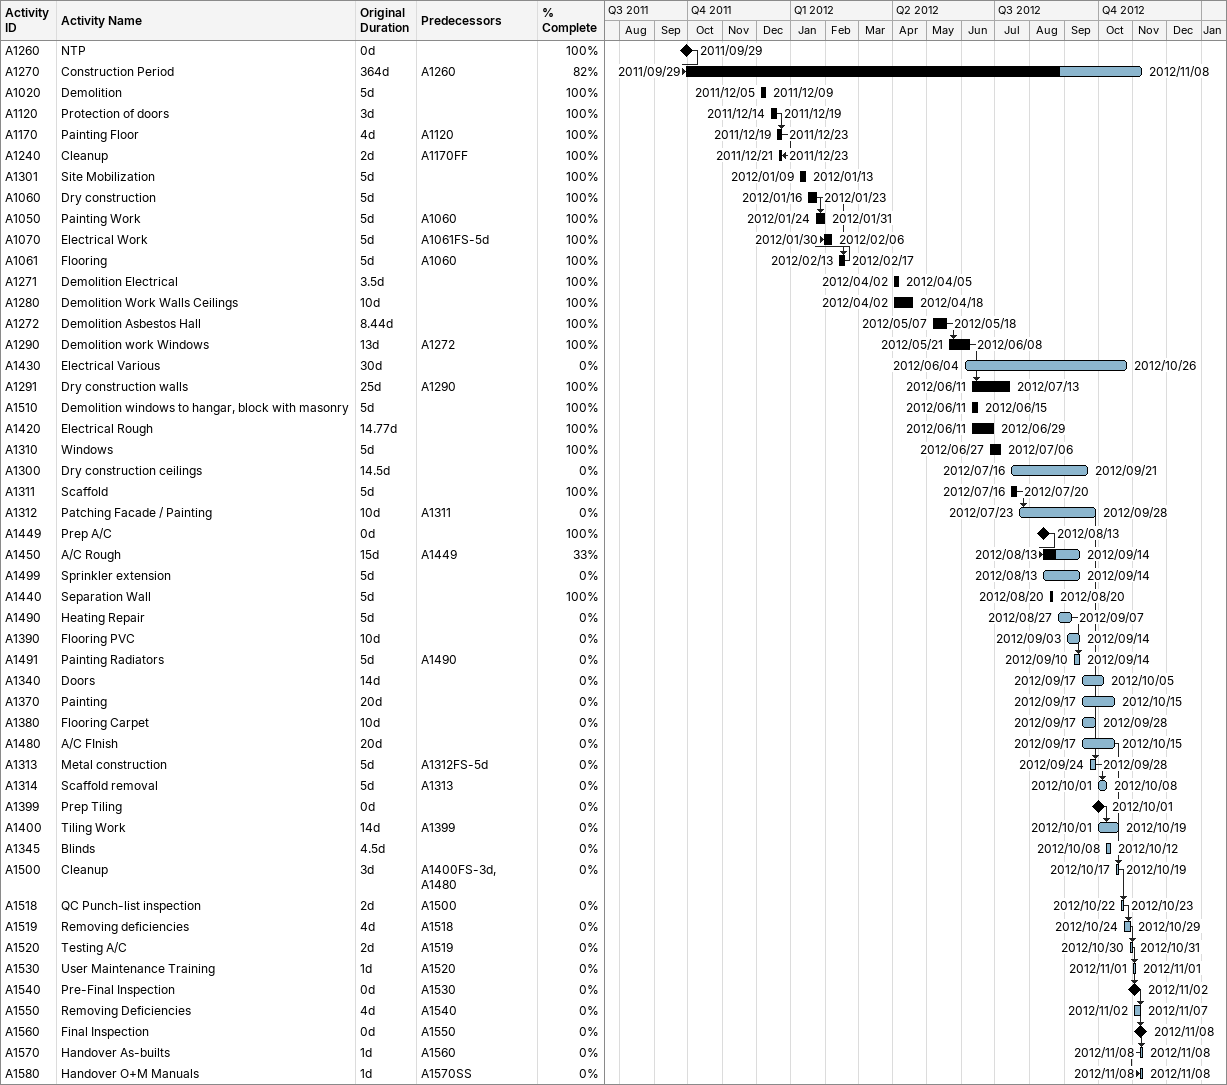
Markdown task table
| ID | Task | Original duration | Start | Finish | Predecessors | % complete |
|---|---|---|---|---|---|---|
| A1260 | NTP | 0d | 2011-09-29 | 2011-09-29 |  | 100 |
| A1270 | Construction Period | 364d | 2011-09-29 | 2012-11-08 | A1260 | 82 |
| A1020 | Demolition | 5d | 2011-12-05 | 2011-12-09 |  | 100 |
| A1120 | Protection of doors | 3d | 2011-12-14 | 2011-12-19 |  | 100 |
| A1170 | Painting Floor | 4d | 2011-12-19 | 2011-12-23 | A1120 | 100 |
| A1240 | Cleanup | 2d | 2011-12-21 | 2011-12-23 | A1170FF | 100 |
| A1301 | Site Mobilization | 5d | 2012-01-09 | 2012-01-13 |  | 100 |
| A1060 | Dry construction | 5d | 2012-01-16 | 2012-01-23 |  | 100 |
| A1050 | Painting Work | 5d | 2012-01-24 | 2012-01-31 | A1060 | 100 |
| A1070 | Electrical Work | 5d | 2012-01-30 | 2012-02-06 | A1061FS-5d | 100 |
| A1061 | Flooring | 5d | 2012-02-13 | 2012-02-17 | A1060 | 100 |
| A1271 | Demolition Electrical | 3.5d | 2012-04-02 | 2012-04-05 |  | 100 |
| A1280 | Demolition Work Walls Ceilings | 10d | 2012-04-02 | 2012-04-18 |  | 100 |
| A1272 | Demolition Asbestos Hall | 8.44d | 2012-05-07 | 2012-05-18 |  | 100 |
| A1290 | Demolition work Windows | 13d | 2012-05-21 | 2012-06-08 | A1272 | 100 |
| A1430 | Electrical Various | 30d | 2012-06-04 | 2012-10-26 |  | 0 |
| A1291 | Dry construction walls | 25d | 2012-06-11 | 2012-07-13 | A1290 | 100 |
| A1510 | Demolition windows to hangar, block with masonry | 5d | 2012-06-11 | 2012-06-15 |  | 100 |
| A1420 | Electrical Rough | 14.77d | 2012-06-11 | 2012-06-29 |  | 100 |
| A1310 | Windows | 5d | 2012-06-27 | 2012-07-06 |  | 100 |
| A1300 | Dry construction ceilings | 14.5d | 2012-07-16 | 2012-09-21 |  | 0 |
| A1311 | Scaffold | 5d | 2012-07-16 | 2012-07-20 |  | 100 |
| A1312 | Patching Facade / Painting | 10d | 2012-07-23 | 2012-09-28 | A1311 | 0 |
| A1449 | Prep A/C | 0d | 2012-08-13 | 2012-08-13 |  | 100 |
| A1450 | A/C Rough | 15d | 2012-08-13 | 2012-09-14 | A1449 | 33 |
| A1499 | Sprinkler extension | 5d | 2012-08-13 | 2012-09-14 |  | 0 |
| A1440 | Separation Wall | 5d | 2012-08-20 | 2012-08-20 |  | 100 |
| A1490 | Heating Repair | 5d | 2012-08-27 | 2012-09-07 |  | 0 |
| A1390 | Flooring PVC | 10d | 2012-09-03 | 2012-09-14 |  | 0 |
| A1491 | Painting Radiators | 5d | 2012-09-10 | 2012-09-14 | A1490 | 0 |
| A1340 | Doors | 14d | 2012-09-17 | 2012-10-05 |  | 0 |
| A1370 | Painting | 20d | 2012-09-17 | 2012-10-15 |  | 0 |
| A1380 | Flooring Carpet | 10d | 2012-09-17 | 2012-09-28 |  | 0 |
| A1480 | A/C FInish | 20d | 2012-09-17 | 2012-10-15 |  | 0 |
| A1313 | Metal construction | 5d | 2012-09-24 | 2012-09-28 | A1312FS-5d | 0 |
| A1314 | Scaffold removal | 5d | 2012-10-01 | 2012-10-08 | A1313 | 0 |
| A1399 | Prep Tiling | 0d | 2012-10-01 | 2012-10-01 |  | 0 |
| A1400 | Tiling Work | 14d | 2012-10-01 | 2012-10-19 | A1399 | 0 |
| A1345 | Blinds | 4.5d | 2012-10-08 | 2012-10-12 |  | 0 |
| A1500 | Cleanup | 3d | 2012-10-17 | 2012-10-19 | A1400FS-3d, A1480 | 0 |
| A1518 | QC Punch-list inspection | 2d | 2012-10-22 | 2012-10-23 | A1500 | 0 |
| A1519 | Removing deficiencies | 4d | 2012-10-24 | 2012-10-29 | A1518 | 0 |
| A1520 | Testing A/C | 2d | 2012-10-30 | 2012-10-31 | A1519 | 0 |
| A1530 | User Maintenance Training | 1d | 2012-11-01 | 2012-11-01 | A1520 | 0 |
| A1540 | Pre-Final Inspection | 0d | 2012-11-02 | 2012-11-02 | A1530 | 0 |
| A1550 | Removing Deficiencies | 4d | 2012-11-02 | 2012-11-07 | A1540 | 0 |
| A1560 | Final Inspection | 0d | 2012-11-08 | 2012-11-08 | A1550 | 0 |
| A1570 | Handover As-builts | 1d | 2012-11-08 | 2012-11-08 | A1560 | 0 |
| A1580 | Handover O+M Manuals | 1d | 2012-11-08 | 2012-11-08 | A1570SS | 0 |
